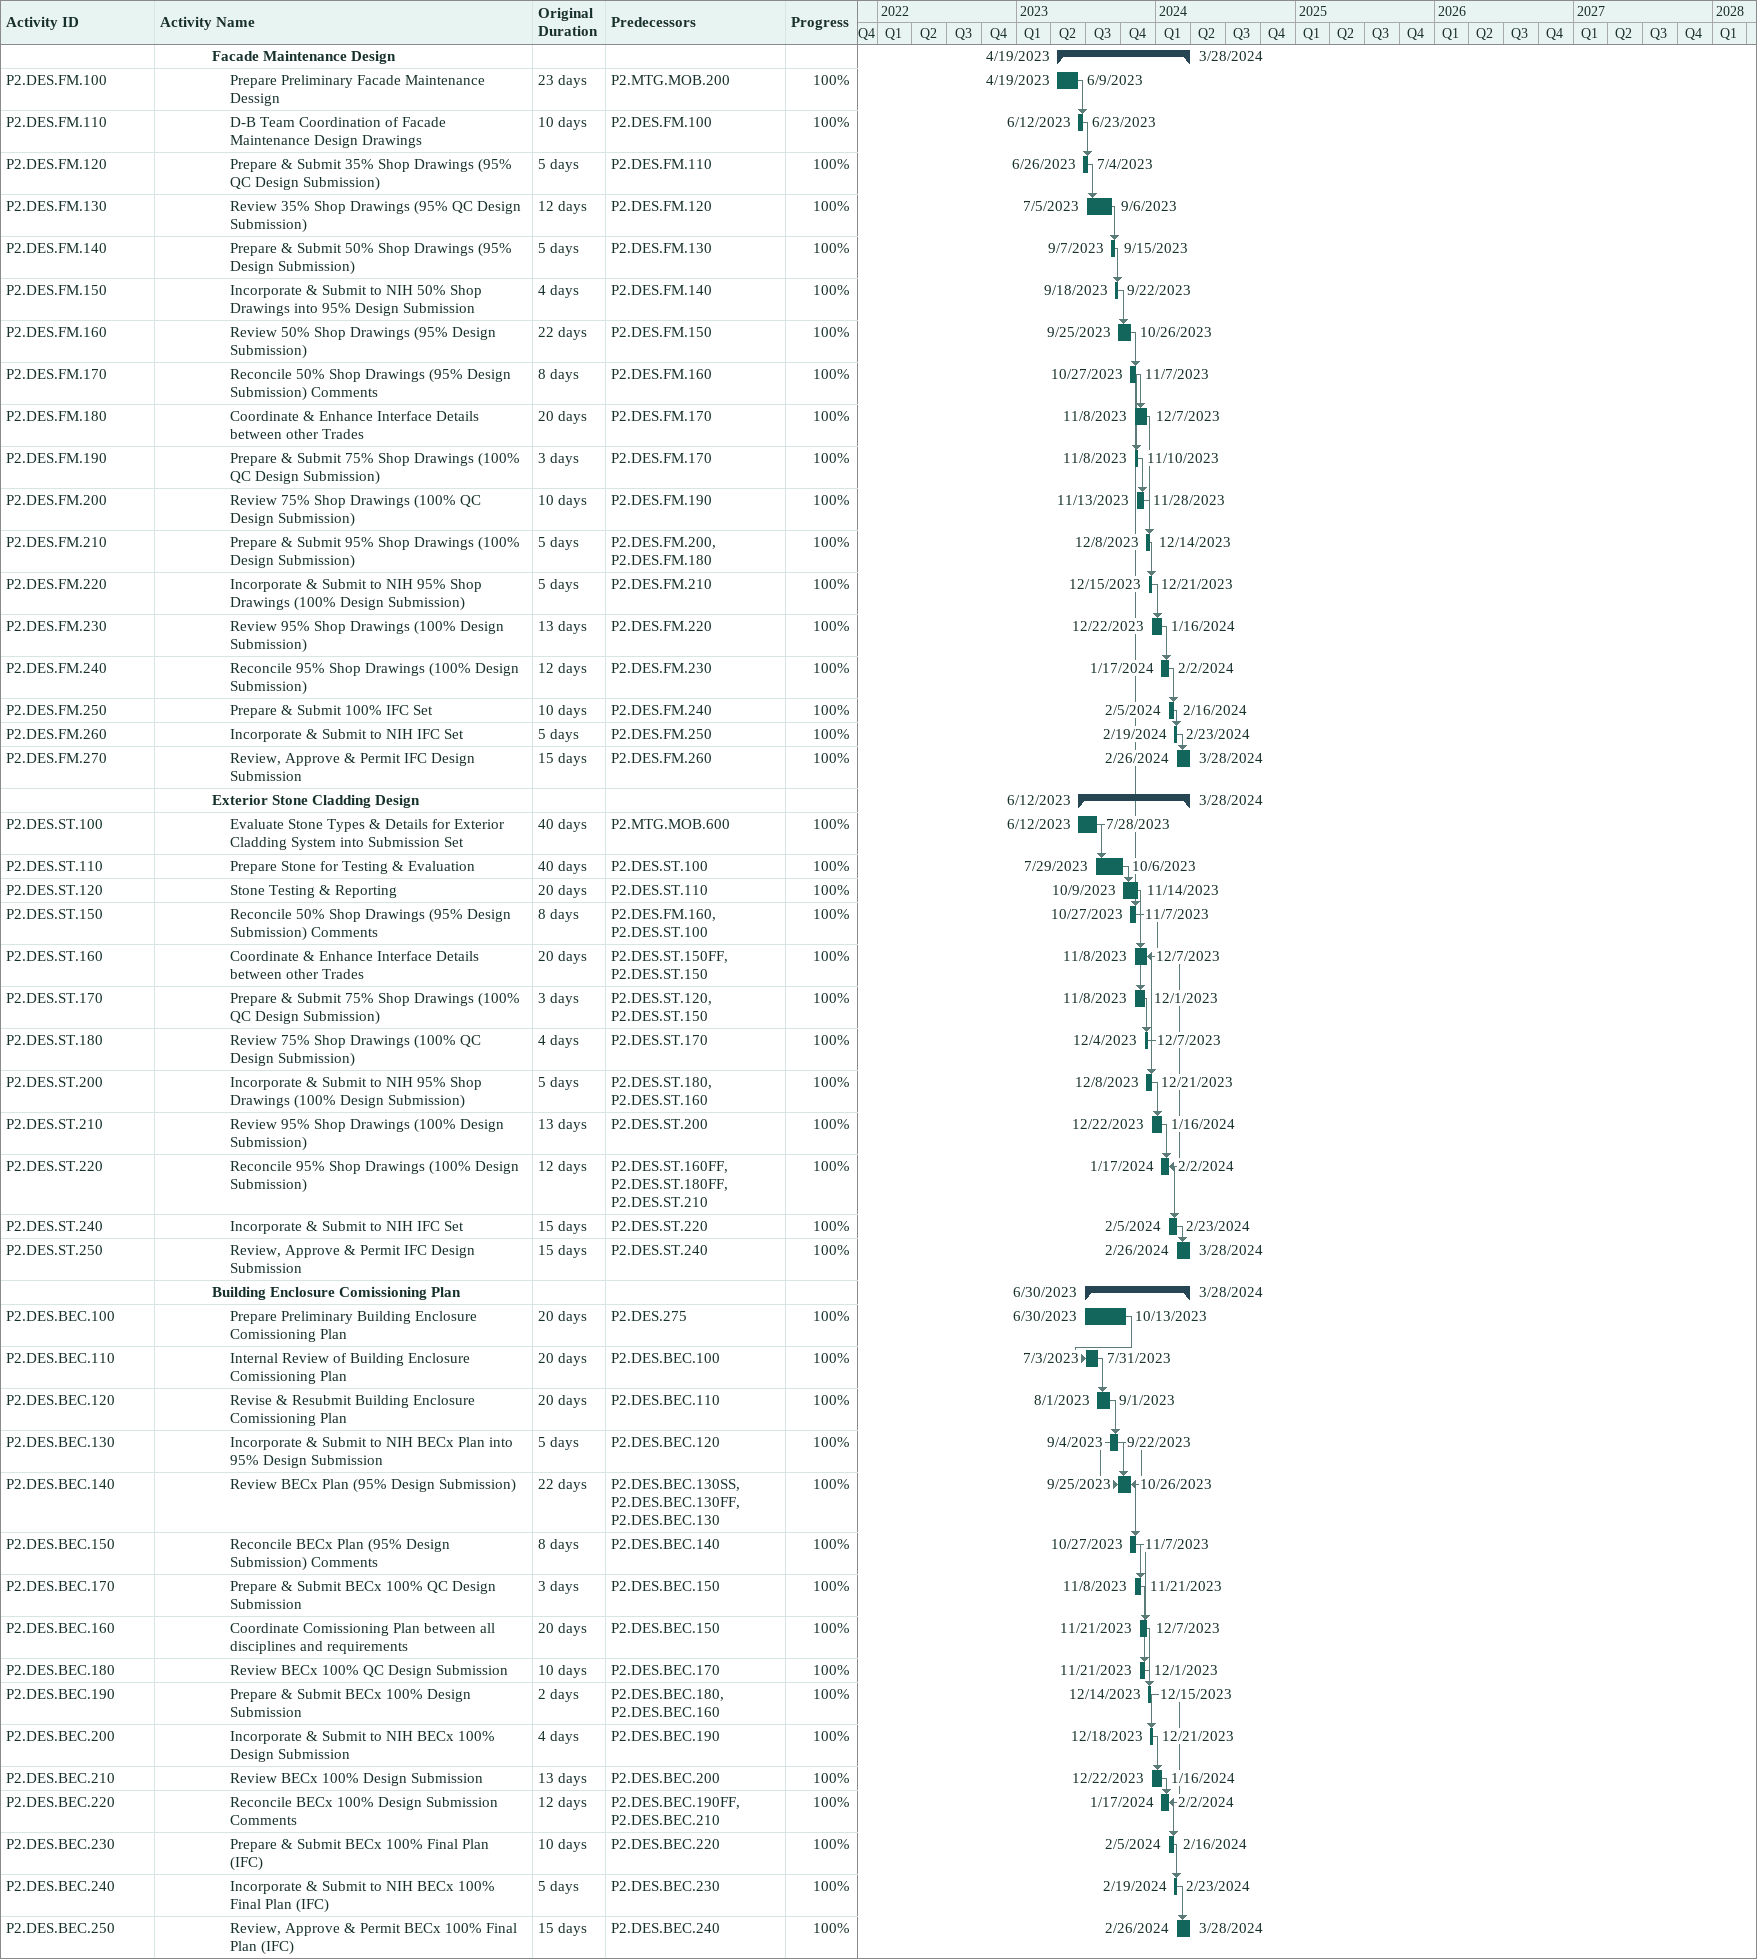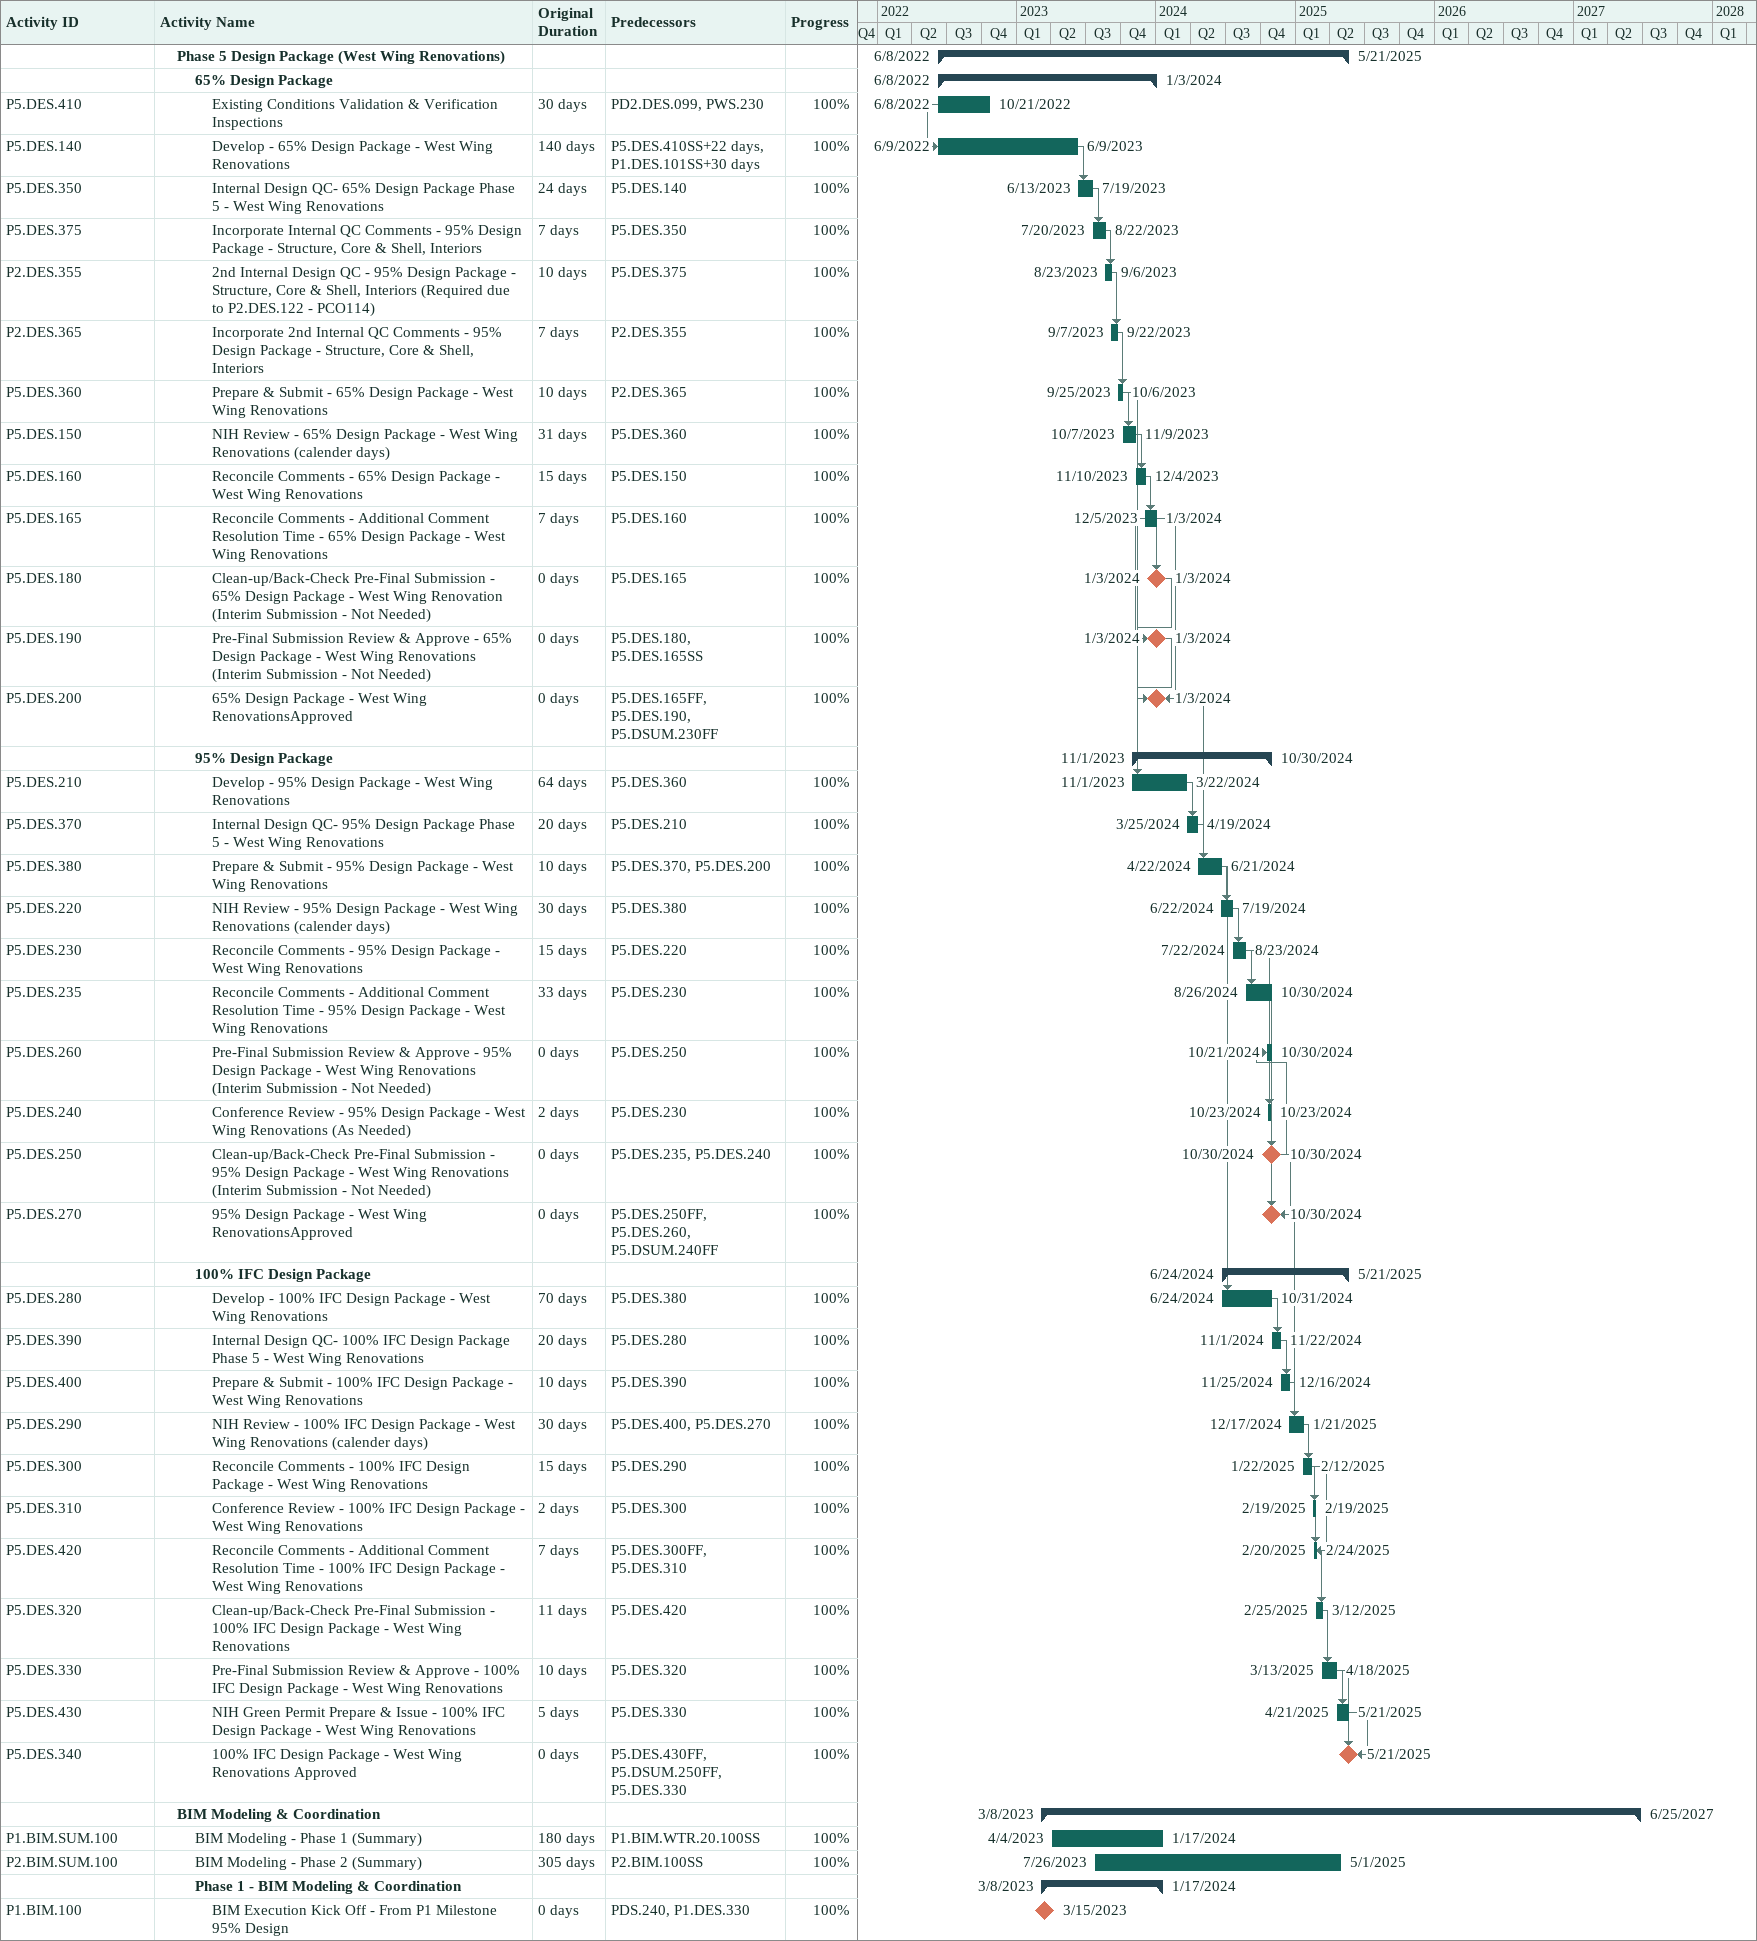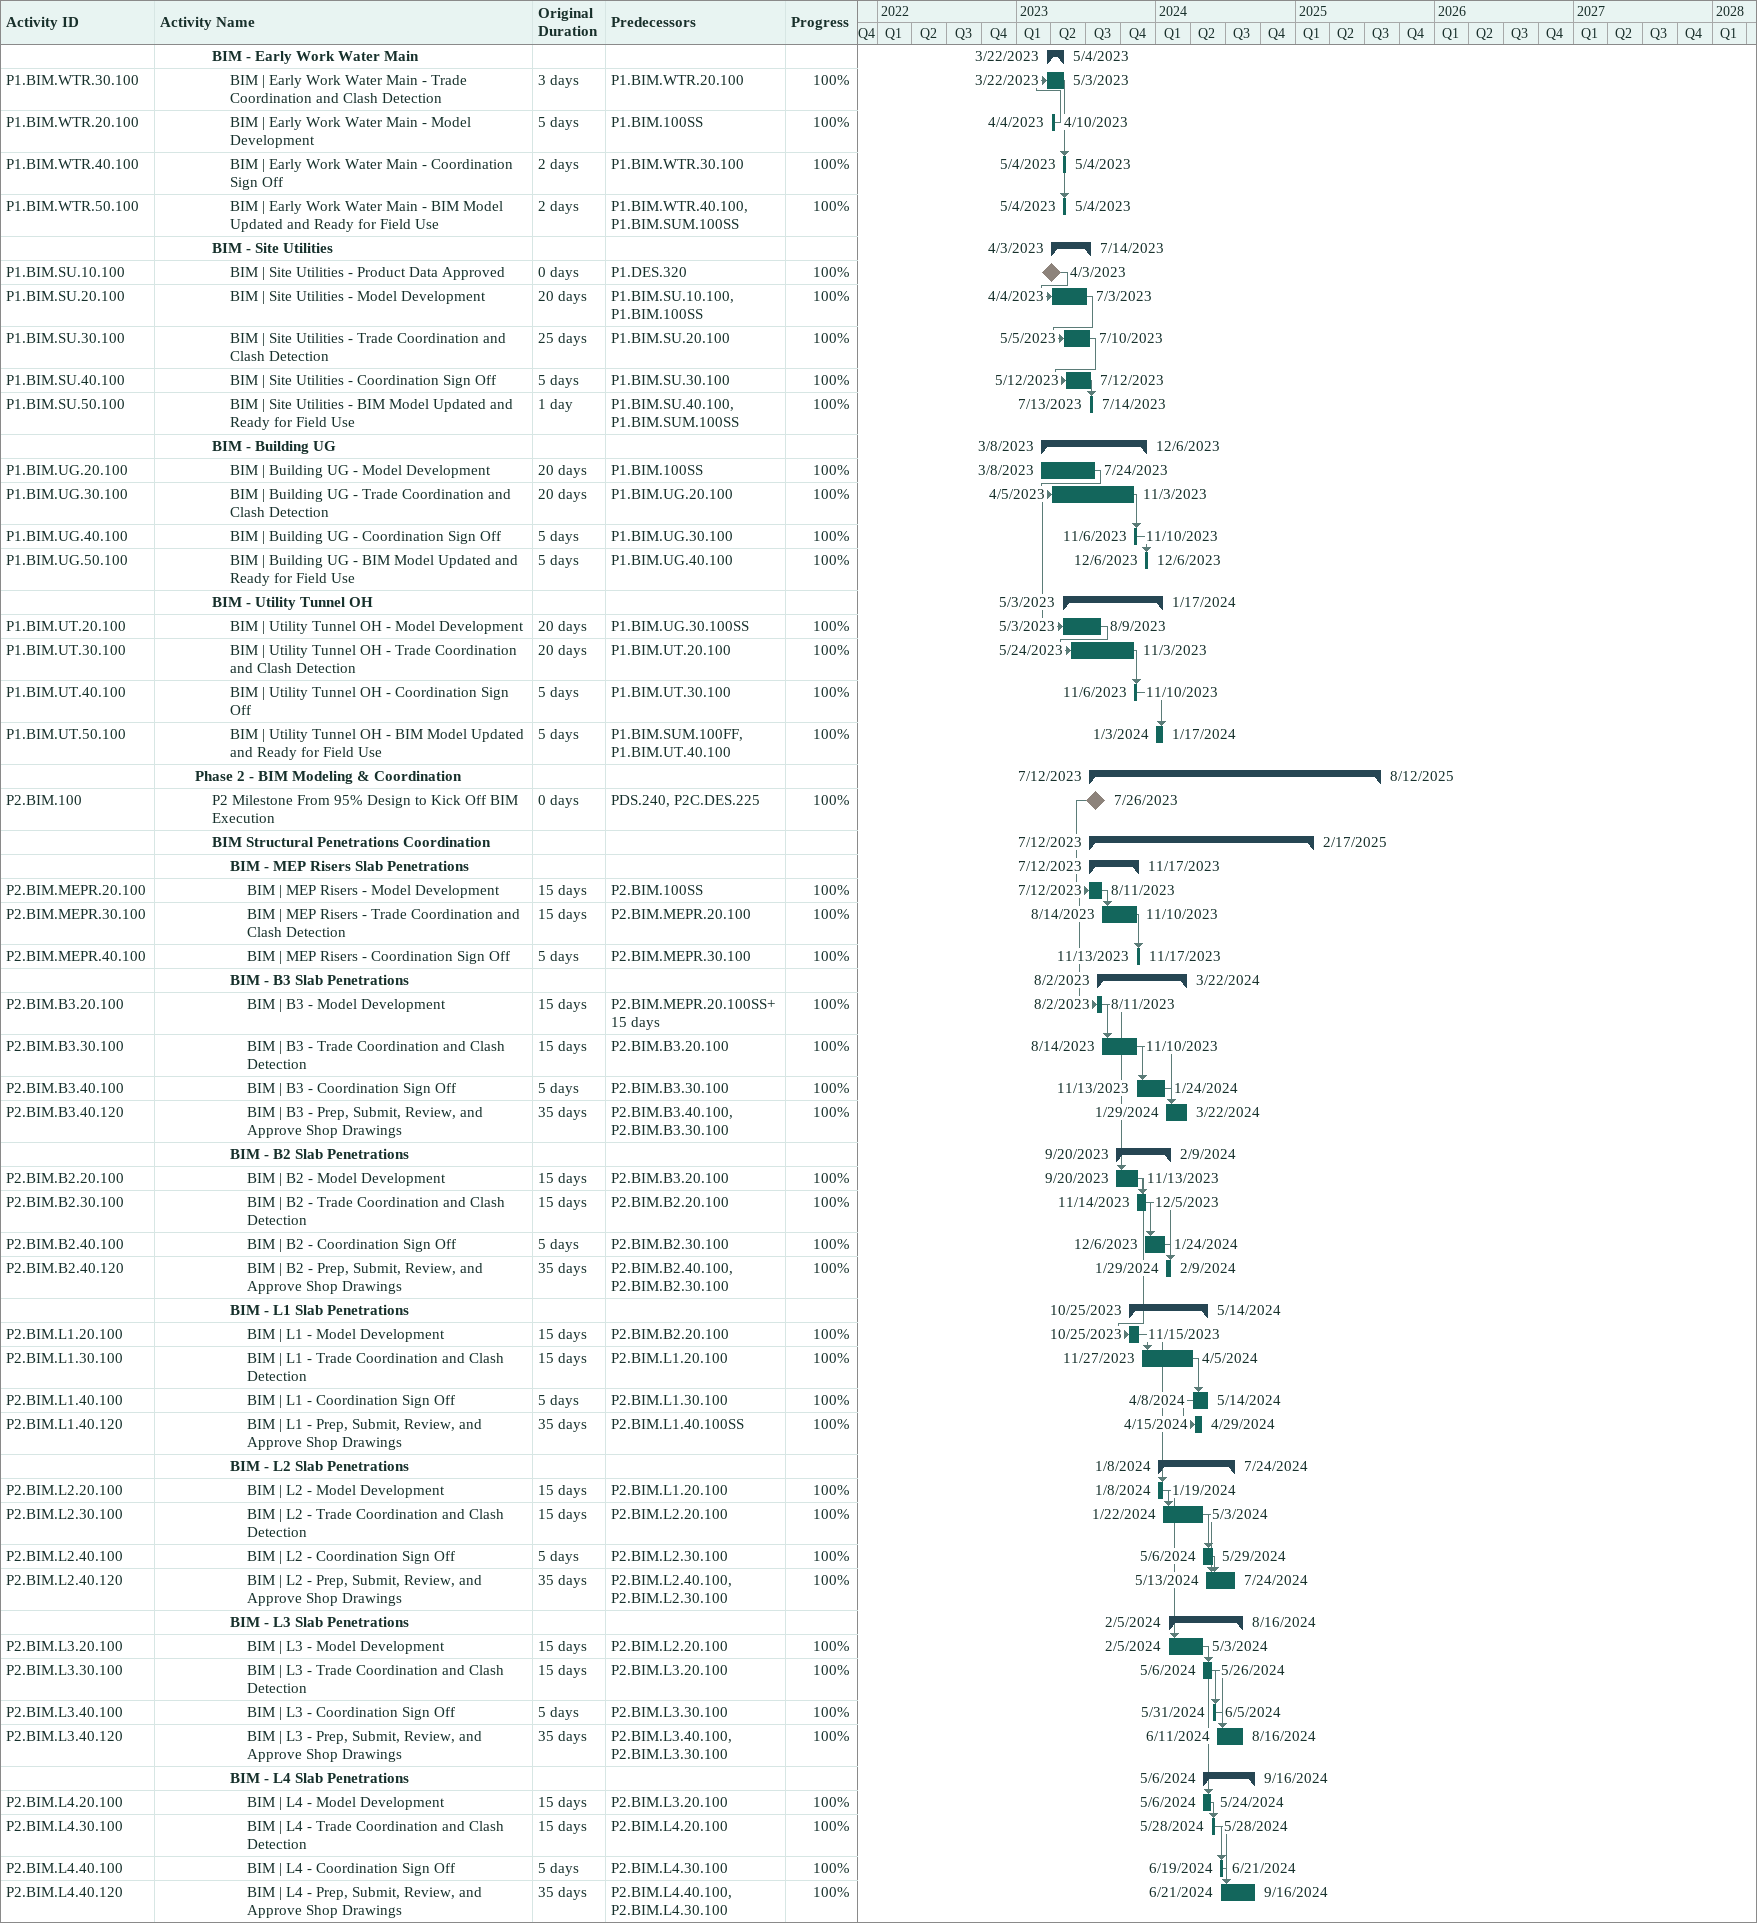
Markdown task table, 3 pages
| ID | Level | Task | Original duration | Start | Finish | Predecessors | % complete |
|---|---|---|---|---|---|---|---|
|  | 4 | **Facade Maintenance Design** |  | 2023-04-19 | 2024-03-28 |  |  |
| P2.DES.FM.100 | 5 | Prepare Preliminary Facade Maintenance Dessign | 23d | 2023-04-19 | 2023-06-09 | P2.MTG.MOB.200 | 100 |
| P2.DES.FM.110 | 5 | D-B Team Coordination of Facade Maintenance Design Drawings | 10d | 2023-06-12 | 2023-06-23 | P2.DES.FM.100 | 100 |
| P2.DES.FM.120 | 5 | Prepare & Submit 35% Shop Drawings (95% QC Design Submission) | 5d | 2023-06-26 | 2023-07-04 | P2.DES.FM.110 | 100 |
| P2.DES.FM.130 | 5 | Review 35% Shop Drawings (95% QC Design Submission) | 12d | 2023-07-05 | 2023-09-06 | P2.DES.FM.120 | 100 |
| P2.DES.FM.140 | 5 | Prepare & Submit 50% Shop Drawings (95% Design Submission) | 5d | 2023-09-07 | 2023-09-15 | P2.DES.FM.130 | 100 |
| P2.DES.FM.150 | 5 | Incorporate & Submit to NIH 50% Shop Drawings into 95% Design Submission | 4d | 2023-09-18 | 2023-09-22 | P2.DES.FM.140 | 100 |
| P2.DES.FM.160 | 5 | Review 50% Shop Drawings (95% Design Submission) | 22d | 2023-09-25 | 2023-10-26 | P2.DES.FM.150 | 100 |
| P2.DES.FM.170 | 5 | Reconcile 50% Shop Drawings (95% Design Submission) Comments | 8d | 2023-10-27 | 2023-11-07 | P2.DES.FM.160 | 100 |
| P2.DES.FM.180 | 5 | Coordinate & Enhance Interface Details between other Trades | 20d | 2023-11-08 | 2023-12-07 | P2.DES.FM.170 | 100 |
| P2.DES.FM.190 | 5 | Prepare & Submit 75% Shop Drawings (100% QC Design Submission) | 3d | 2023-11-08 | 2023-11-10 | P2.DES.FM.170 | 100 |
| P2.DES.FM.200 | 5 | Review 75% Shop Drawings (100% QC Design Submission) | 10d | 2023-11-13 | 2023-11-28 | P2.DES.FM.190 | 100 |
| P2.DES.FM.210 | 5 | Prepare & Submit 95% Shop Drawings (100% Design Submission) | 5d | 2023-12-08 | 2023-12-14 | P2.DES.FM.200, P2.DES.FM.180 | 100 |
| P2.DES.FM.220 | 5 | Incorporate & Submit to NIH 95% Shop Drawings (100% Design Submission) | 5d | 2023-12-15 | 2023-12-21 | P2.DES.FM.210 | 100 |
| P2.DES.FM.230 | 5 | Review 95% Shop Drawings (100% Design Submission) | 13d | 2023-12-22 | 2024-01-16 | P2.DES.FM.220 | 100 |
| P2.DES.FM.240 | 5 | Reconcile 95% Shop Drawings (100% Design Submission) | 12d | 2024-01-17 | 2024-02-02 | P2.DES.FM.230 | 100 |
| P2.DES.FM.250 | 5 | Prepare & Submit 100% IFC Set | 10d | 2024-02-05 | 2024-02-16 | P2.DES.FM.240 | 100 |
| P2.DES.FM.260 | 5 | Incorporate & Submit to NIH IFC Set | 5d | 2024-02-19 | 2024-02-23 | P2.DES.FM.250 | 100 |
| P2.DES.FM.270 | 5 | Review, Approve & Permit IFC Design Submission | 15d | 2024-02-26 | 2024-03-28 | P2.DES.FM.260 | 100 |
|  | 4 | **Exterior Stone Cladding Design** |  | 2023-06-12 | 2024-03-28 |  |  |
| P2.DES.ST.100 | 5 | Evaluate Stone Types & Details for Exterior Cladding System into Submission Set | 40d | 2023-06-12 | 2023-07-28 | P2.MTG.MOB.600 | 100 |
| P2.DES.ST.110 | 5 | Prepare Stone for Testing & Evaluation | 40d | 2023-07-29 | 2023-10-06 | P2.DES.ST.100 | 100 |
| P2.DES.ST.120 | 5 | Stone Testing & Reporting | 20d | 2023-10-09 | 2023-11-14 | P2.DES.ST.110 | 100 |
| P2.DES.ST.150 | 5 | Reconcile 50% Shop Drawings (95% Design Submission) Comments | 8d | 2023-10-27 | 2023-11-07 | P2.DES.FM.160, P2.DES.ST.100 | 100 |
| P2.DES.ST.160 | 5 | Coordinate & Enhance Interface Details between other Trades | 20d | 2023-11-08 | 2023-12-07 | P2.DES.ST.150FF, P2.DES.ST.150 | 100 |
| P2.DES.ST.170 | 5 | Prepare & Submit 75% Shop Drawings (100% QC Design Submission) | 3d | 2023-11-08 | 2023-12-01 | P2.DES.ST.120, P2.DES.ST.150 | 100 |
| P2.DES.ST.180 | 5 | Review 75% Shop Drawings (100% QC Design Submission) | 4d | 2023-12-04 | 2023-12-07 | P2.DES.ST.170 | 100 |
| P2.DES.ST.200 | 5 | Incorporate & Submit to NIH 95% Shop Drawings (100% Design Submission) | 5d | 2023-12-08 | 2023-12-21 | P2.DES.ST.180, P2.DES.ST.160 | 100 |
| P2.DES.ST.210 | 5 | Review 95% Shop Drawings (100% Design Submission) | 13d | 2023-12-22 | 2024-01-16 | P2.DES.ST.200 | 100 |
| P2.DES.ST.220 | 5 | Reconcile 95% Shop Drawings (100% Design Submission) | 12d | 2024-01-17 | 2024-02-02 | P2.DES.ST.160FF, P2.DES.ST.180FF, P2.DES.ST.210 | 100 |
| P2.DES.ST.240 | 5 | Incorporate & Submit to NIH IFC Set | 15d | 2024-02-05 | 2024-02-23 | P2.DES.ST.220 | 100 |
| P2.DES.ST.250 | 5 | Review, Approve & Permit IFC Design Submission | 15d | 2024-02-26 | 2024-03-28 | P2.DES.ST.240 | 100 |
|  | 4 | **Building Enclosure Comissioning Plan** |  | 2023-06-30 | 2024-03-28 |  |  |
| P2.DES.BEC.100 | 5 | Prepare Preliminary Building Enclosure Comissioning Plan | 20d | 2023-06-30 | 2023-10-13 | P2.DES.275 | 100 |
| P2.DES.BEC.110 | 5 | Internal Review of Building Enclosure Comissioning Plan | 20d | 2023-07-03 | 2023-07-31 | P2.DES.BEC.100 | 100 |
| P2.DES.BEC.120 | 5 | Revise & Resubmit Building Enclosure Comissioning Plan | 20d | 2023-08-01 | 2023-09-01 | P2.DES.BEC.110 | 100 |
| P2.DES.BEC.130 | 5 | Incorporate & Submit to NIH BECx Plan into 95% Design Submission | 5d | 2023-09-04 | 2023-09-22 | P2.DES.BEC.120 | 100 |
| P2.DES.BEC.140 | 5 | Review BECx Plan (95% Design Submission) | 22d | 2023-09-25 | 2023-10-26 | P2.DES.BEC.130SS, P2.DES.BEC.130FF, P2.DES.BEC.130 | 100 |
| P2.DES.BEC.150 | 5 | Reconcile BECx Plan (95% Design Submission) Comments | 8d | 2023-10-27 | 2023-11-07 | P2.DES.BEC.140 | 100 |
| P2.DES.BEC.170 | 5 | Prepare & Submit BECx 100% QC Design Submission | 3d | 2023-11-08 | 2023-11-21 | P2.DES.BEC.150 | 100 |
| P2.DES.BEC.160 | 5 | Coordinate Comissioning Plan between all disciplines and requirements | 20d | 2023-11-21 | 2023-12-07 | P2.DES.BEC.150 | 100 |
| P2.DES.BEC.180 | 5 | Review BECx 100% QC Design Submission | 10d | 2023-11-21 | 2023-12-01 | P2.DES.BEC.170 | 100 |
| P2.DES.BEC.190 | 5 | Prepare & Submit BECx 100% Design Submission | 2d | 2023-12-14 | 2023-12-15 | P2.DES.BEC.180, P2.DES.BEC.160 | 100 |
| P2.DES.BEC.200 | 5 | Incorporate & Submit to NIH BECx 100% Design Submission | 4d | 2023-12-18 | 2023-12-21 | P2.DES.BEC.190 | 100 |
| P2.DES.BEC.210 | 5 | Review BECx 100% Design Submission | 13d | 2023-12-22 | 2024-01-16 | P2.DES.BEC.200 | 100 |
| P2.DES.BEC.220 | 5 | Reconcile BECx 100% Design Submission Comments | 12d | 2024-01-17 | 2024-02-02 | P2.DES.BEC.190FF, P2.DES.BEC.210 | 100 |
| P2.DES.BEC.230 | 5 | Prepare & Submit BECx 100% Final Plan (IFC) | 10d | 2024-02-05 | 2024-02-16 | P2.DES.BEC.220 | 100 |
| P2.DES.BEC.240 | 5 | Incorporate & Submit to NIH BECx 100% Final Plan (IFC) | 5d | 2024-02-19 | 2024-02-23 | P2.DES.BEC.230 | 100 |
| P2.DES.BEC.250 | 5 | Review, Approve & Permit BECx 100% Final Plan (IFC) | 15d | 2024-02-26 | 2024-03-28 | P2.DES.BEC.240 | 100 |
|  | 2 | **Phase 5 Design Package (West Wing Renovations)** |  | 2022-06-08 | 2025-05-21 |  |  |
|  | 3 | **65% Design Package** |  | 2022-06-08 | 2024-01-03 |  |  |
| P5.DES.410 | 4 | Existing Conditions Validation & Verification Inspections | 30d | 2022-06-08 | 2022-10-21 | PD2.DES.099, PWS.230 | 100 |
| P5.DES.140 | 4 | Develop - 65% Design Package - West Wing Renovations | 140d | 2022-06-09 | 2023-06-09 | P5.DES.410SS+22d, P1.DES.101SS+30d | 100 |
| P5.DES.350 | 4 | Internal Design QC- 65% Design Package Phase 5 - West Wing Renovations | 24d | 2023-06-13 | 2023-07-19 | P5.DES.140 | 100 |
| P5.DES.375 | 4 | Incorporate Internal QC Comments - 95% Design Package - Structure, Core & Shell, Interiors | 7d | 2023-07-20 | 2023-08-22 | P5.DES.350 | 100 |
| P2.DES.355 | 4 | 2nd Internal Design QC - 95% Design Package - Structure, Core & Shell, Interiors (Required due to P2.DES.122 - PCO114) | 10d | 2023-08-23 | 2023-09-06 | P5.DES.375 | 100 |
| P2.DES.365 | 4 | Incorporate 2nd Internal QC Comments - 95% Design Package - Structure, Core & Shell, Interiors | 7d | 2023-09-07 | 2023-09-22 | P2.DES.355 | 100 |
| P5.DES.360 | 4 | Prepare & Submit - 65% Design Package - West Wing Renovations | 10d | 2023-09-25 | 2023-10-06 | P2.DES.365 | 100 |
| P5.DES.150 | 4 | NIH Review - 65% Design Package - West Wing Renovations (calender days) | 31d | 2023-10-07 | 2023-11-09 | P5.DES.360 | 100 |
| P5.DES.160 | 4 | Reconcile Comments - 65% Design Package - West Wing Renovations | 15d | 2023-11-10 | 2023-12-04 | P5.DES.150 | 100 |
| P5.DES.165 | 4 | Reconcile Comments - Additional Comment Resolution Time - 65% Design Package - West Wing Renovations | 7d | 2023-12-05 | 2024-01-03 | P5.DES.160 | 100 |
| P5.DES.180 | 4 | Clean-up/Back-Check Pre-Final Submission - 65% Design Package - West Wing Renovation (Interim Submission - Not Needed) | 0d | 2024-01-03 | 2024-01-03 | P5.DES.165 | 100 |
| P5.DES.190 | 4 | Pre-Final Submission Review & Approve - 65% Design Package - West Wing Renovations (Interim Submission - Not Needed) | 0d | 2024-01-03 | 2024-01-03 | P5.DES.180, P5.DES.165SS | 100 |
| P5.DES.200 | 4 | 65% Design Package - West Wing RenovationsApproved | 0d | 2024-01-03 | 2024-01-03 | P5.DES.165FF, P5.DES.190, P5.DSUM.230FF | 100 |
|  | 3 | **95% Design Package** |  | 2023-11-01 | 2024-10-30 |  |  |
| P5.DES.210 | 4 | Develop - 95% Design Package - West Wing Renovations | 64d | 2023-11-01 | 2024-03-22 | P5.DES.360 | 100 |
| P5.DES.370 | 4 | Internal Design QC- 95% Design Package Phase 5 - West Wing Renovations | 20d | 2024-03-25 | 2024-04-19 | P5.DES.210 | 100 |
| P5.DES.380 | 4 | Prepare & Submit - 95% Design Package - West Wing Renovations | 10d | 2024-04-22 | 2024-06-21 | P5.DES.370, P5.DES.200 | 100 |
| P5.DES.220 | 4 | NIH Review - 95% Design Package - West Wing Renovations (calender days) | 30d | 2024-06-22 | 2024-07-19 | P5.DES.380 | 100 |
| P5.DES.230 | 4 | Reconcile Comments - 95% Design Package - West Wing Renovations | 15d | 2024-07-22 | 2024-08-23 | P5.DES.220 | 100 |
| P5.DES.235 | 4 | Reconcile Comments - Additional Comment Resolution Time - 95% Design Package - West Wing Renovations | 33d | 2024-08-26 | 2024-10-30 | P5.DES.230 | 100 |
| P5.DES.260 | 4 | Pre-Final Submission Review & Approve - 95% Design Package - West Wing Renovations (Interim Submission - Not Needed) | 0d | 2024-10-21 | 2024-10-30 | P5.DES.250 | 100 |
| P5.DES.240 | 4 | Conference Review - 95% Design Package - West Wing Renovations (As Needed) | 2d | 2024-10-23 | 2024-10-23 | P5.DES.230 | 100 |
| P5.DES.250 | 4 | Clean-up/Back-Check Pre-Final Submission - 95% Design Package - West Wing Renovations (Interim Submission - Not Needed) | 0d | 2024-10-30 | 2024-10-30 | P5.DES.235, P5.DES.240 | 100 |
| P5.DES.270 | 4 | 95% Design Package - West Wing RenovationsApproved | 0d | 2024-10-30 | 2024-10-30 | P5.DES.250FF, P5.DES.260, P5.DSUM.240FF | 100 |
|  | 3 | **100% IFC Design Package** |  | 2024-06-24 | 2025-05-21 |  |  |
| P5.DES.280 | 4 | Develop - 100% IFC Design Package - West Wing Renovations | 70d | 2024-06-24 | 2024-10-31 | P5.DES.380 | 100 |
| P5.DES.390 | 4 | Internal Design QC- 100% IFC Design Package Phase 5 - West Wing Renovations | 20d | 2024-11-01 | 2024-11-22 | P5.DES.280 | 100 |
| P5.DES.400 | 4 | Prepare & Submit - 100% IFC Design Package - West Wing Renovations | 10d | 2024-11-25 | 2024-12-16 | P5.DES.390 | 100 |
| P5.DES.290 | 4 | NIH Review - 100% IFC Design Package - West Wing Renovations (calender days) | 30d | 2024-12-17 | 2025-01-21 | P5.DES.400, P5.DES.270 | 100 |
| P5.DES.300 | 4 | Reconcile Comments - 100% IFC Design Package - West Wing Renovations | 15d | 2025-01-22 | 2025-02-12 | P5.DES.290 | 100 |
| P5.DES.310 | 4 | Conference Review - 100% IFC Design Package - West Wing Renovations | 2d | 2025-02-19 | 2025-02-19 | P5.DES.300 | 100 |
| P5.DES.420 | 4 | Reconcile Comments - Additional Comment Resolution Time - 100% IFC Design Package - West Wing Renovations | 7d | 2025-02-20 | 2025-02-24 | P5.DES.300FF, P5.DES.310 | 100 |
| P5.DES.320 | 4 | Clean-up/Back-Check Pre-Final Submission - 100% IFC Design Package - West Wing Renovations | 11d | 2025-02-25 | 2025-03-12 | P5.DES.420 | 100 |
| P5.DES.330 | 4 | Pre-Final Submission Review & Approve - 100% IFC Design Package - West Wing Renovations | 10d | 2025-03-13 | 2025-04-18 | P5.DES.320 | 100 |
| P5.DES.430 | 4 | NIH Green Permit Prepare & Issue - 100% IFC Design Package - West Wing Renovations | 5d | 2025-04-21 | 2025-05-21 | P5.DES.330 | 100 |
| P5.DES.340 | 4 | 100% IFC Design Package - West Wing Renovations Approved | 0d | 2025-05-21 | 2025-05-21 | P5.DES.430FF, P5.DSUM.250FF, P5.DES.330 | 100 |
|  | 2 | **BIM Modeling & Coordination** |  | 2023-03-08 | 2027-06-25 |  |  |
| P1.BIM.SUM.100 | 3 | BIM Modeling - Phase 1 (Summary) | 180d | 2023-04-04 | 2024-01-17 | P1.BIM.WTR.20.100SS | 100 |
| P2.BIM.SUM.100 | 3 | BIM Modeling - Phase 2 (Summary) | 305d | 2023-07-26 | 2025-05-01 | P2.BIM.100SS | 100 |
|  | 3 | **Phase 1 - BIM Modeling & Coordination** |  | 2023-03-08 | 2024-01-17 |  |  |
| P1.BIM.100 | 4 | BIM Execution Kick Off - From P1 Milestone 95% Design | 0d | 2023-03-15 | 2023-03-15 | PDS.240, P1.DES.330 | 100 |
|  | 4 | **BIM - Early Work Water Main** |  | 2023-03-22 | 2023-05-04 |  |  |
| P1.BIM.WTR.30.100 | 5 | BIM \| Early Work Water Main - Trade Coordination and Clash Detection | 3d | 2023-03-22 | 2023-05-03 | P1.BIM.WTR.20.100 | 100 |
| P1.BIM.WTR.20.100 | 5 | BIM \| Early Work Water Main - Model Development | 5d | 2023-04-04 | 2023-04-10 | P1.BIM.100SS | 100 |
| P1.BIM.WTR.40.100 | 5 | BIM \| Early Work Water Main - Coordination Sign Off | 2d | 2023-05-04 | 2023-05-04 | P1.BIM.WTR.30.100 | 100 |
| P1.BIM.WTR.50.100 | 5 | BIM \| Early Work Water Main - BIM Model Updated and Ready for Field Use | 2d | 2023-05-04 | 2023-05-04 | P1.BIM.WTR.40.100, P1.BIM.SUM.100SS | 100 |
|  | 4 | **BIM - Site Utilities** |  | 2023-04-03 | 2023-07-14 |  |  |
| P1.BIM.SU.10.100 | 5 | BIM \| Site Utilities - Product Data Approved | 0d | 2023-04-03 | 2023-04-03 | P1.DES.320 | 100 |
| P1.BIM.SU.20.100 | 5 | BIM \| Site Utilities - Model Development | 20d | 2023-04-04 | 2023-07-03 | P1.BIM.SU.10.100, P1.BIM.100SS | 100 |
| P1.BIM.SU.30.100 | 5 | BIM \| Site Utilities - Trade Coordination and Clash Detection | 25d | 2023-05-05 | 2023-07-10 | P1.BIM.SU.20.100 | 100 |
| P1.BIM.SU.40.100 | 5 | BIM \| Site Utilities - Coordination Sign Off | 5d | 2023-05-12 | 2023-07-12 | P1.BIM.SU.30.100 | 100 |
| P1.BIM.SU.50.100 | 5 | BIM \| Site Utilities - BIM Model Updated and Ready for Field Use | 1d | 2023-07-13 | 2023-07-14 | P1.BIM.SU.40.100, P1.BIM.SUM.100SS | 100 |
|  | 4 | **BIM - Building UG** |  | 2023-03-08 | 2023-12-06 |  |  |
| P1.BIM.UG.20.100 | 5 | BIM \| Building UG - Model Development | 20d | 2023-03-08 | 2023-07-24 | P1.BIM.100SS | 100 |
| P1.BIM.UG.30.100 | 5 | BIM \| Building UG - Trade Coordination and Clash Detection | 20d | 2023-04-05 | 2023-11-03 | P1.BIM.UG.20.100 | 100 |
| P1.BIM.UG.40.100 | 5 | BIM \| Building UG - Coordination Sign Off | 5d | 2023-11-06 | 2023-11-10 | P1.BIM.UG.30.100 | 100 |
| P1.BIM.UG.50.100 | 5 | BIM \| Building UG - BIM Model Updated and Ready for Field Use | 5d | 2023-12-06 | 2023-12-06 | P1.BIM.UG.40.100 | 100 |
|  | 4 | **BIM - Utility Tunnel OH** |  | 2023-05-03 | 2024-01-17 |  |  |
| P1.BIM.UT.20.100 | 5 | BIM \| Utility Tunnel OH - Model Development | 20d | 2023-05-03 | 2023-08-09 | P1.BIM.UG.30.100SS | 100 |
| P1.BIM.UT.30.100 | 5 | BIM \| Utility Tunnel OH - Trade Coordination and Clash Detection | 20d | 2023-05-24 | 2023-11-03 | P1.BIM.UT.20.100 | 100 |
| P1.BIM.UT.40.100 | 5 | BIM \| Utility Tunnel OH - Coordination Sign Off | 5d | 2023-11-06 | 2023-11-10 | P1.BIM.UT.30.100 | 100 |
| P1.BIM.UT.50.100 | 5 | BIM \| Utility Tunnel OH - BIM Model Updated and Ready for Field Use | 5d | 2024-01-03 | 2024-01-17 | P1.BIM.SUM.100FF, P1.BIM.UT.40.100 | 100 |
|  | 3 | **Phase 2 - BIM Modeling & Coordination** |  | 2023-07-12 | 2025-08-12 |  |  |
| P2.BIM.100 | 4 | P2 Milestone From 95% Design to Kick Off BIM Execution | 0d | 2023-07-26 | 2023-07-26 | PDS.240, P2C.DES.225 | 100 |
|  | 4 | **BIM Structural Penetrations Coordination** |  | 2023-07-12 | 2025-02-17 |  |  |
|  | 5 | **BIM - MEP Risers Slab Penetrations** |  | 2023-07-12 | 2023-11-17 |  |  |
| P2.BIM.MEPR.20.100 | 6 | BIM \| MEP Risers - Model Development | 15d | 2023-07-12 | 2023-08-11 | P2.BIM.100SS | 100 |
| P2.BIM.MEPR.30.100 | 6 | BIM \| MEP Risers - Trade Coordination and Clash Detection | 15d | 2023-08-14 | 2023-11-10 | P2.BIM.MEPR.20.100 | 100 |
| P2.BIM.MEPR.40.100 | 6 | BIM \| MEP Risers - Coordination Sign Off | 5d | 2023-11-13 | 2023-11-17 | P2.BIM.MEPR.30.100 | 100 |
|  | 5 | **BIM - B3 Slab Penetrations** |  | 2023-08-02 | 2024-03-22 |  |  |
| P2.BIM.B3.20.100 | 6 | BIM \| B3 - Model Development | 15d | 2023-08-02 | 2023-08-11 | P2.BIM.MEPR.20.100SS+15d | 100 |
| P2.BIM.B3.30.100 | 6 | BIM \| B3 - Trade Coordination and Clash Detection | 15d | 2023-08-14 | 2023-11-10 | P2.BIM.B3.20.100 | 100 |
| P2.BIM.B3.40.100 | 6 | BIM \| B3 - Coordination Sign Off | 5d | 2023-11-13 | 2024-01-24 | P2.BIM.B3.30.100 | 100 |
| P2.BIM.B3.40.120 | 6 | BIM \| B3 - Prep, Submit, Review, and Approve Shop Drawings | 35d | 2024-01-29 | 2024-03-22 | P2.BIM.B3.40.100, P2.BIM.B3.30.100 | 100 |
|  | 5 | **BIM - B2 Slab Penetrations** |  | 2023-09-20 | 2024-02-09 |  |  |
| P2.BIM.B2.20.100 | 6 | BIM \| B2 - Model Development | 15d | 2023-09-20 | 2023-11-13 | P2.BIM.B3.20.100 | 100 |
| P2.BIM.B2.30.100 | 6 | BIM \| B2 - Trade Coordination and Clash Detection | 15d | 2023-11-14 | 2023-12-05 | P2.BIM.B2.20.100 | 100 |
| P2.BIM.B2.40.100 | 6 | BIM \| B2 - Coordination Sign Off | 5d | 2023-12-06 | 2024-01-24 | P2.BIM.B2.30.100 | 100 |
| P2.BIM.B2.40.120 | 6 | BIM \| B2 - Prep, Submit, Review, and Approve Shop Drawings | 35d | 2024-01-29 | 2024-02-09 | P2.BIM.B2.40.100, P2.BIM.B2.30.100 | 100 |
|  | 5 | **BIM - L1 Slab Penetrations** |  | 2023-10-25 | 2024-05-14 |  |  |
| P2.BIM.L1.20.100 | 6 | BIM \| L1 - Model Development | 15d | 2023-10-25 | 2023-11-15 | P2.BIM.B2.20.100 | 100 |
| P2.BIM.L1.30.100 | 6 | BIM \| L1 - Trade Coordination and Clash Detection | 15d | 2023-11-27 | 2024-04-05 | P2.BIM.L1.20.100 | 100 |
| P2.BIM.L1.40.100 | 6 | BIM \| L1 - Coordination Sign Off | 5d | 2024-04-08 | 2024-05-14 | P2.BIM.L1.30.100 | 100 |
| P2.BIM.L1.40.120 | 6 | BIM \| L1 - Prep, Submit, Review, and Approve Shop Drawings | 35d | 2024-04-15 | 2024-04-29 | P2.BIM.L1.40.100SS | 100 |
|  | 5 | **BIM - L2 Slab Penetrations** |  | 2024-01-08 | 2024-07-24 |  |  |
| P2.BIM.L2.20.100 | 6 | BIM \| L2 - Model Development | 15d | 2024-01-08 | 2024-01-19 | P2.BIM.L1.20.100 | 100 |
| P2.BIM.L2.30.100 | 6 | BIM \| L2 - Trade Coordination and Clash Detection | 15d | 2024-01-22 | 2024-05-03 | P2.BIM.L2.20.100 | 100 |
| P2.BIM.L2.40.100 | 6 | BIM \| L2 - Coordination Sign Off | 5d | 2024-05-06 | 2024-05-29 | P2.BIM.L2.30.100 | 100 |
| P2.BIM.L2.40.120 | 6 | BIM \| L2 - Prep, Submit, Review, and Approve Shop Drawings | 35d | 2024-05-13 | 2024-07-24 | P2.BIM.L2.40.100, P2.BIM.L2.30.100 | 100 |
|  | 5 | **BIM - L3 Slab Penetrations** |  | 2024-02-05 | 2024-08-16 |  |  |
| P2.BIM.L3.20.100 | 6 | BIM \| L3 - Model Development | 15d | 2024-02-05 | 2024-05-03 | P2.BIM.L2.20.100 | 100 |
| P2.BIM.L3.30.100 | 6 | BIM \| L3 - Trade Coordination and Clash Detection | 15d | 2024-05-06 | 2024-05-26 | P2.BIM.L3.20.100 | 100 |
| P2.BIM.L3.40.100 | 6 | BIM \| L3 - Coordination Sign Off | 5d | 2024-05-31 | 2024-06-05 | P2.BIM.L3.30.100 | 100 |
| P2.BIM.L3.40.120 | 6 | BIM \| L3 - Prep, Submit, Review, and Approve Shop Drawings | 35d | 2024-06-11 | 2024-08-16 | P2.BIM.L3.40.100, P2.BIM.L3.30.100 | 100 |
|  | 5 | **BIM - L4 Slab Penetrations** |  | 2024-05-06 | 2024-09-16 |  |  |
| P2.BIM.L4.20.100 | 6 | BIM \| L4 - Model Development | 15d | 2024-05-06 | 2024-05-24 | P2.BIM.L3.20.100 | 100 |
| P2.BIM.L4.30.100 | 6 | BIM \| L4 - Trade Coordination and Clash Detection | 15d | 2024-05-28 | 2024-05-28 | P2.BIM.L4.20.100 | 100 |
| P2.BIM.L4.40.100 | 6 | BIM \| L4 - Coordination Sign Off | 5d | 2024-06-19 | 2024-06-21 | P2.BIM.L4.30.100 | 100 |
| P2.BIM.L4.40.120 | 6 | BIM \| L4 - Prep, Submit, Review, and Approve Shop Drawings | 35d | 2024-06-21 | 2024-09-16 | P2.BIM.L4.40.100, P2.BIM.L4.30.100 | 100 |
